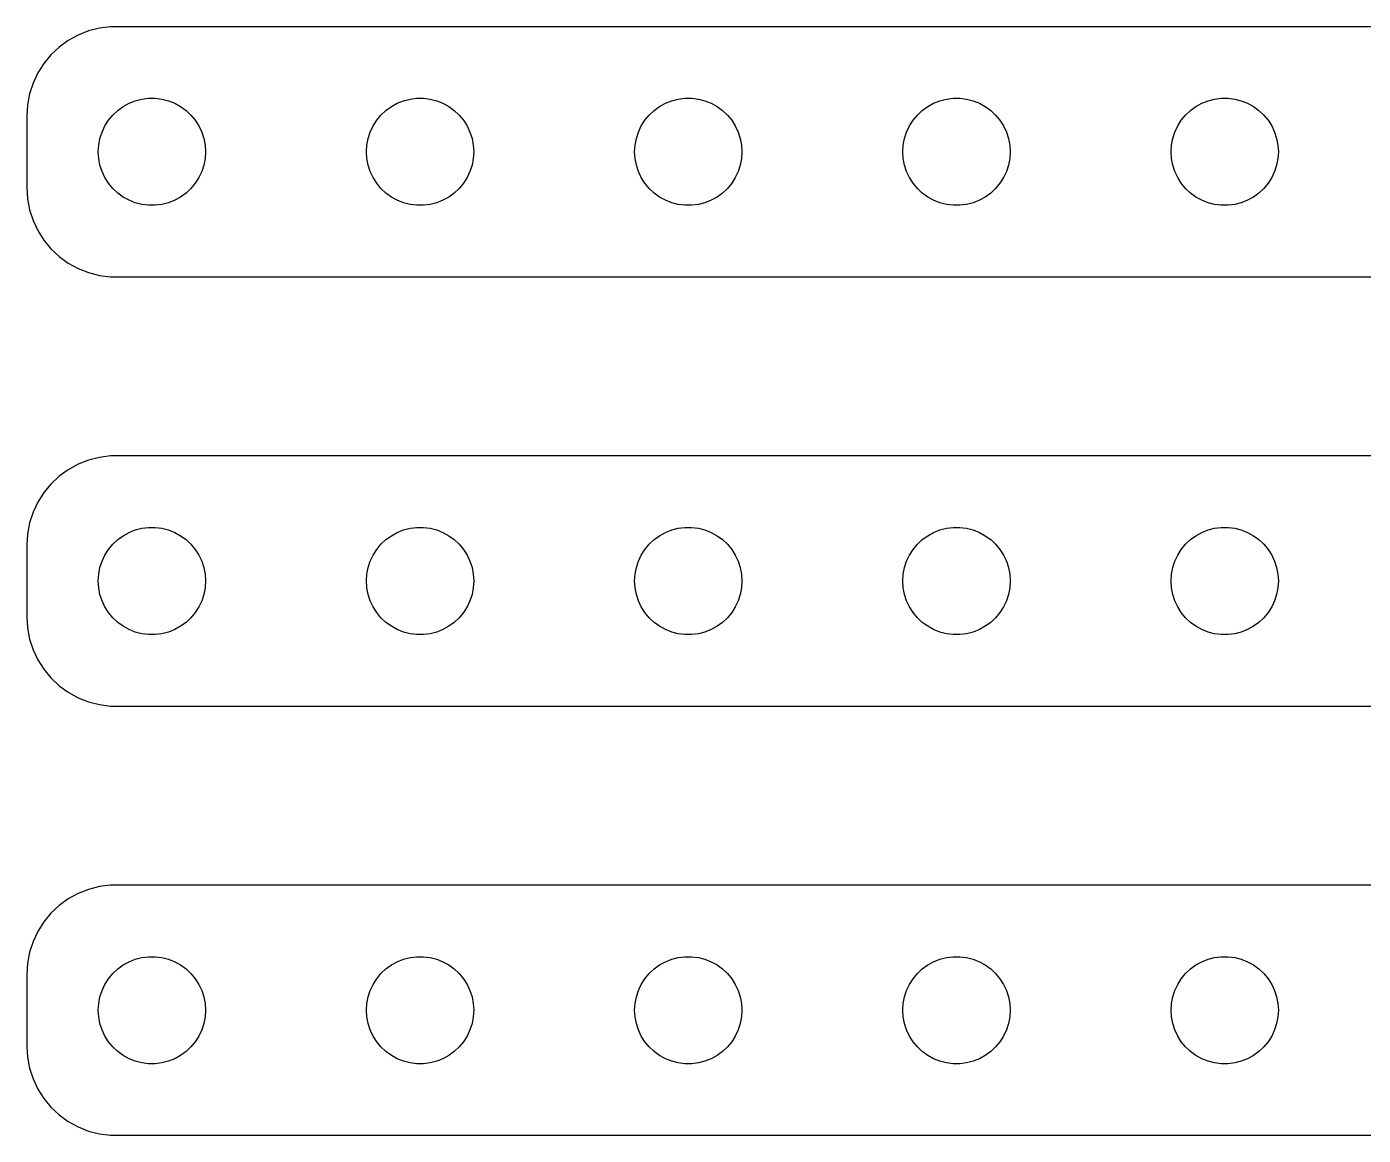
# Model space of a CAD drawing. Header units: metres. Extents: x -150 to 150, y 41 to 103.
# Drawn here: x -149.5 to -74.8, y 41 to 103 of the extents above; entities that cross this region are included whole.
import ezdxf

# ---------------------------------------------------------------- set-up
doc = ezdxf.new("R2010")
doc.units = ezdxf.units.M

msp = doc.modelspace()

# ---------------------------------------------------------------- linework, layer by layer
for p, q in [((-146.629, 102.524), (-147.179, 102.222)), ((-146.045, 102.755), (-146.629, 102.524)), ((-145.437, 102.911), (-146.045, 102.755)), ((-144.814, 102.99), (-145.437, 102.911)), ((144.814, 102.99), (-144.814, 102.99)), ((-147.687, 101.853), (-148.145, 101.423)), ((-147.179, 102.222), (-147.687, 101.853)), ((-148.545, 100.939), (-148.882, 100.409)), ((-148.145, 101.423), (-148.545, 100.939)), ((-148.882, 100.409), (-149.149, 99.8406)), ((-149.149, 99.8406), (-149.343, 99.2434)), ((-149.343, 99.2434), (-149.461, 98.6267)), ((-144.107, 98.533), (-143.777, 98.7145)), ((-143.777, 98.7145), (-143.427, 98.8532)), ((-143.427, 98.8532), (-143.062, 98.9469)), ((-143.062, 98.9469), (-142.688, 98.9941)), ((-142.688, 98.9941), (-142.312, 98.9941)), ((-142.312, 98.9941), (-141.938, 98.9469)), ((-141.938, 98.9469), (-141.573, 98.8532)), ((-141.573, 98.8532), (-141.223, 98.7145)), ((-141.223, 98.7145), (-140.893, 98.533)), ((-129.107, 98.533), (-128.777, 98.7145)), ((-128.777, 98.7145), (-128.427, 98.8532)), ((-128.427, 98.8532), (-128.062, 98.9469)), ((-128.062, 98.9469), (-127.688, 98.9941)), ((-127.688, 98.9941), (-127.312, 98.9941)), ((-127.312, 98.9941), (-126.938, 98.9469)), ((-126.938, 98.9469), (-126.573, 98.8532)), ((-126.573, 98.8532), (-126.223, 98.7145)), ((-126.223, 98.7145), (-125.893, 98.533)), ((-114.107, 98.533), (-113.777, 98.7145)), ((-113.777, 98.7145), (-113.427, 98.8532)), ((-113.427, 98.8532), (-113.062, 98.9469)), ((-113.062, 98.9469), (-112.688, 98.9941)), ((-112.688, 98.9941), (-112.312, 98.9941)), ((-112.312, 98.9941), (-111.938, 98.9469)), ((-111.938, 98.9469), (-111.573, 98.8532)), ((-111.573, 98.8532), (-111.223, 98.7145)), ((-111.223, 98.7145), (-110.893, 98.533)), ((-99.1075, 98.533), (-98.7773, 98.7145)), ((-98.7773, 98.7145), (-98.427, 98.8532)), ((-98.427, 98.8532), (-98.0621, 98.9469)), ((-98.0621, 98.9469), (-97.6884, 98.9941)), ((-97.6884, 98.9941), (-97.3116, 98.9941)), ((-97.3116, 98.9941), (-96.9379, 98.9469)), ((-96.9379, 98.9469), (-96.573, 98.8532)), ((-96.573, 98.8532), (-96.2227, 98.7145)), ((-96.2227, 98.7145), (-95.8925, 98.533)), ((-84.1075, 98.533), (-83.7773, 98.7145)), ((-83.7773, 98.7145), (-83.427, 98.8532)), ((-83.427, 98.8532), (-83.0621, 98.9469)), ((-83.0621, 98.9469), (-82.6884, 98.9941)), ((-82.6884, 98.9941), (-82.3116, 98.9941)), ((-82.3116, 98.9941), (-81.9379, 98.9469)), ((-81.9379, 98.9469), (-81.573, 98.8532)), ((-81.573, 98.8532), (-81.2227, 98.7145)), ((-81.2227, 98.7145), (-80.8925, 98.533)), ((-149.461, 98.6267), (-149.5, 98)), ((-149.5, 98), (-149.5, 94)), ((-144.927, 97.7634), (-144.687, 98.0536)), ((-144.687, 98.0536), (-144.412, 98.3115)), ((-144.412, 98.3115), (-144.107, 98.533)), ((-140.893, 98.533), (-140.588, 98.3115)), ((-140.588, 98.3115), (-140.313, 98.0536)), ((-140.313, 98.0536), (-140.073, 97.7634)), ((-129.927, 97.7634), (-129.687, 98.0536)), ((-129.687, 98.0536), (-129.412, 98.3115)), ((-129.412, 98.3115), (-129.107, 98.533)), ((-125.893, 98.533), (-125.588, 98.3115)), ((-125.588, 98.3115), (-125.313, 98.0536)), ((-125.313, 98.0536), (-125.073, 97.7634)), ((-114.927, 97.7634), (-114.687, 98.0536)), ((-114.687, 98.0536), (-114.412, 98.3115)), ((-114.412, 98.3115), (-114.107, 98.533)), ((-110.893, 98.533), (-110.588, 98.3115)), ((-110.588, 98.3115), (-110.313, 98.0536)), ((-110.313, 98.0536), (-110.073, 97.7634)), ((-99.927, 97.7634), (-99.6869, 98.0536)), ((-99.6869, 98.0536), (-99.4123, 98.3115)), ((-99.4123, 98.3115), (-99.1075, 98.533)), ((-95.8925, 98.533), (-95.5877, 98.3115)), ((-95.5877, 98.3115), (-95.3131, 98.0536)), ((-95.3131, 98.0536), (-95.073, 97.7634)), ((-84.927, 97.7634), (-84.6869, 98.0536)), ((-84.6869, 98.0536), (-84.4123, 98.3115)), ((-84.4123, 98.3115), (-84.1075, 98.533)), ((-80.8925, 98.533), (-80.5877, 98.3115)), ((-80.5877, 98.3115), (-80.3131, 98.0536)), ((-80.3131, 98.0536), (-80.073, 97.7634)), ((-145.289, 97.1044), (-145.129, 97.4453)), ((-145.129, 97.4453), (-144.927, 97.7634)), ((-140.073, 97.7634), (-139.871, 97.4453)), ((-139.871, 97.4453), (-139.711, 97.1044)), ((-130.289, 97.1044), (-130.129, 97.4453)), ((-130.129, 97.4453), (-129.927, 97.7634)), ((-125.073, 97.7634), (-124.871, 97.4453)), ((-124.871, 97.4453), (-124.711, 97.1044)), ((-115.289, 97.1044), (-115.129, 97.4453)), ((-115.129, 97.4453), (-114.927, 97.7634)), ((-110.073, 97.7634), (-109.871, 97.4453)), ((-109.871, 97.4453), (-109.711, 97.1044)), ((-100.289, 97.1044), (-100.129, 97.4453)), ((-100.129, 97.4453), (-99.927, 97.7634)), ((-95.073, 97.7634), (-94.8711, 97.4453)), ((-94.8711, 97.4453), (-94.7107, 97.1044)), ((-85.2893, 97.1044), (-85.1289, 97.4453)), ((-85.1289, 97.4453), (-84.927, 97.7634)), ((-80.073, 97.7634), (-79.8711, 97.4453)), ((-79.8711, 97.4453), (-79.7107, 97.1044)), ((-145.476, 96.376), (-145.406, 96.7461)), ((-145.406, 96.7461), (-145.289, 97.1044)), ((-139.711, 97.1044), (-139.594, 96.7461)), ((-139.594, 96.7461), (-139.524, 96.376)), ((-130.476, 96.376), (-130.406, 96.7461)), ((-130.406, 96.7461), (-130.289, 97.1044)), ((-124.711, 97.1044), (-124.594, 96.7461)), ((-124.594, 96.7461), (-124.524, 96.376)), ((-115.476, 96.376), (-115.406, 96.7461)), ((-115.406, 96.7461), (-115.289, 97.1044)), ((-109.711, 97.1044), (-109.594, 96.7461)), ((-109.594, 96.7461), (-109.524, 96.376)), ((-100.476, 96.376), (-100.406, 96.7461)), ((-100.406, 96.7461), (-100.289, 97.1044)), ((-94.7107, 97.1044), (-94.5943, 96.7461)), ((-94.5943, 96.7461), (-94.5237, 96.376)), ((-85.4763, 96.376), (-85.4057, 96.7461)), ((-85.4057, 96.7461), (-85.2893, 97.1044)), ((-79.7107, 97.1044), (-79.5943, 96.7461)), ((-79.5943, 96.7461), (-79.5237, 96.376)), ((-145.5, 96), (-145.476, 96.376)), ((-145.476, 95.624), (-145.5, 96)), ((-139.524, 96.376), (-139.5, 96)), ((-139.5, 96), (-139.524, 95.624)), ((-130.5, 96), (-130.476, 96.376)), ((-130.476, 95.624), (-130.5, 96)), ((-124.524, 96.376), (-124.5, 96)), ((-124.5, 96), (-124.524, 95.624)), ((-115.5, 96), (-115.476, 96.376)), ((-115.476, 95.624), (-115.5, 96)), ((-109.524, 96.376), (-109.5, 96)), ((-109.5, 96), (-109.524, 95.624)), ((-100.5, 96), (-100.476, 96.376)), ((-100.476, 95.624), (-100.5, 96)), ((-94.5237, 96.376), (-94.5, 96)), ((-94.5, 96), (-94.5237, 95.624)), ((-85.5, 96), (-85.4763, 96.376)), ((-85.4763, 95.624), (-85.5, 96)), ((-79.5237, 96.376), (-79.5, 96)), ((-79.5, 96), (-79.5237, 95.624)), ((-145.406, 95.2539), (-145.476, 95.624)), ((-145.289, 94.8956), (-145.406, 95.2539)), ((-139.594, 95.2539), (-139.711, 94.8956)), ((-139.524, 95.624), (-139.594, 95.2539)), ((-130.406, 95.2539), (-130.476, 95.624)), ((-130.289, 94.8956), (-130.406, 95.2539)), ((-124.594, 95.2539), (-124.711, 94.8956)), ((-124.524, 95.624), (-124.594, 95.2539)), ((-115.406, 95.2539), (-115.476, 95.624)), ((-115.289, 94.8956), (-115.406, 95.2539)), ((-109.594, 95.2539), (-109.711, 94.8956)), ((-109.524, 95.624), (-109.594, 95.2539)), ((-100.406, 95.2539), (-100.476, 95.624)), ((-100.289, 94.8956), (-100.406, 95.2539)), ((-94.5943, 95.2539), (-94.7107, 94.8956)), ((-94.5237, 95.624), (-94.5943, 95.2539)), ((-85.4057, 95.2539), (-85.4763, 95.624)), ((-85.2893, 94.8956), (-85.4057, 95.2539)), ((-79.5943, 95.2539), (-79.7107, 94.8956)), ((-79.5237, 95.624), (-79.5943, 95.2539)), ((-145.129, 94.5547), (-145.289, 94.8956)), ((-144.927, 94.2366), (-145.129, 94.5547)), ((-144.687, 93.9464), (-144.927, 94.2366)), ((-140.073, 94.2366), (-140.313, 93.9464)), ((-139.871, 94.5547), (-140.073, 94.2366)), ((-139.711, 94.8956), (-139.871, 94.5547)), ((-130.129, 94.5547), (-130.289, 94.8956)), ((-129.927, 94.2366), (-130.129, 94.5547)), ((-129.687, 93.9464), (-129.927, 94.2366)), ((-125.073, 94.2366), (-125.313, 93.9464)), ((-124.871, 94.5547), (-125.073, 94.2366)), ((-124.711, 94.8956), (-124.871, 94.5547)), ((-115.129, 94.5547), (-115.289, 94.8956)), ((-114.927, 94.2366), (-115.129, 94.5547)), ((-114.687, 93.9464), (-114.927, 94.2366)), ((-110.073, 94.2366), (-110.313, 93.9464)), ((-109.871, 94.5547), (-110.073, 94.2366)), ((-109.711, 94.8956), (-109.871, 94.5547)), ((-100.129, 94.5547), (-100.289, 94.8956)), ((-99.927, 94.2366), (-100.129, 94.5547)), ((-99.6869, 93.9464), (-99.927, 94.2366)), ((-95.073, 94.2366), (-95.3131, 93.9464)), ((-94.8711, 94.5547), (-95.073, 94.2366)), ((-94.7107, 94.8956), (-94.8711, 94.5547)), ((-85.1289, 94.5547), (-85.2893, 94.8956)), ((-84.927, 94.2366), (-85.1289, 94.5547)), ((-84.6869, 93.9464), (-84.927, 94.2366)), ((-80.073, 94.2366), (-80.3131, 93.9464)), ((-79.8711, 94.5547), (-80.073, 94.2366)), ((-79.7107, 94.8956), (-79.8711, 94.5547)), ((-149.5, 94), (-149.461, 93.3733)), ((-144.412, 93.6885), (-144.687, 93.9464)), ((-144.107, 93.467), (-144.412, 93.6885)), ((-143.777, 93.2855), (-144.107, 93.467)), ((-140.893, 93.467), (-141.223, 93.2855)), ((-140.588, 93.6885), (-140.893, 93.467)), ((-140.313, 93.9464), (-140.588, 93.6885)), ((-129.412, 93.6885), (-129.687, 93.9464)), ((-129.107, 93.467), (-129.412, 93.6885)), ((-128.777, 93.2855), (-129.107, 93.467)), ((-125.893, 93.467), (-126.223, 93.2855)), ((-125.588, 93.6885), (-125.893, 93.467)), ((-125.313, 93.9464), (-125.588, 93.6885)), ((-114.412, 93.6885), (-114.687, 93.9464)), ((-114.107, 93.467), (-114.412, 93.6885)), ((-113.777, 93.2855), (-114.107, 93.467)), ((-110.893, 93.467), (-111.223, 93.2855)), ((-110.588, 93.6885), (-110.893, 93.467)), ((-110.313, 93.9464), (-110.588, 93.6885)), ((-99.4123, 93.6885), (-99.6869, 93.9464)), ((-99.1075, 93.467), (-99.4123, 93.6885)), ((-98.7773, 93.2855), (-99.1075, 93.467)), ((-95.8925, 93.467), (-96.2227, 93.2855)), ((-95.5877, 93.6885), (-95.8925, 93.467)), ((-95.3131, 93.9464), (-95.5877, 93.6885)), ((-84.4123, 93.6885), (-84.6869, 93.9464)), ((-84.1075, 93.467), (-84.4123, 93.6885)), ((-83.7773, 93.2855), (-84.1075, 93.467)), ((-80.8925, 93.467), (-81.2227, 93.2855)), ((-80.5877, 93.6885), (-80.8925, 93.467)), ((-80.3131, 93.9464), (-80.5877, 93.6885)), ((-149.461, 93.3733), (-149.343, 92.7566)), ((-149.343, 92.7566), (-149.149, 92.1594)), ((-143.427, 93.1468), (-143.777, 93.2855)), ((-143.062, 93.0531), (-143.427, 93.1468)), ((-142.688, 93.0059), (-143.062, 93.0531)), ((-142.312, 93.0059), (-142.688, 93.0059)), ((-141.938, 93.0531), (-142.312, 93.0059)), ((-141.573, 93.1468), (-141.938, 93.0531)), ((-141.223, 93.2855), (-141.573, 93.1468)), ((-128.427, 93.1468), (-128.777, 93.2855)), ((-128.062, 93.0531), (-128.427, 93.1468)), ((-127.688, 93.0059), (-128.062, 93.0531)), ((-127.312, 93.0059), (-127.688, 93.0059)), ((-126.938, 93.0531), (-127.312, 93.0059)), ((-126.573, 93.1468), (-126.938, 93.0531)), ((-126.223, 93.2855), (-126.573, 93.1468)), ((-113.427, 93.1468), (-113.777, 93.2855)), ((-113.062, 93.0531), (-113.427, 93.1468)), ((-112.688, 93.0059), (-113.062, 93.0531)), ((-112.312, 93.0059), (-112.688, 93.0059)), ((-111.938, 93.0531), (-112.312, 93.0059)), ((-111.573, 93.1468), (-111.938, 93.0531)), ((-111.223, 93.2855), (-111.573, 93.1468)), ((-98.427, 93.1468), (-98.7773, 93.2855)), ((-98.0621, 93.0531), (-98.427, 93.1468)), ((-97.6884, 93.0059), (-98.0621, 93.0531)), ((-97.3116, 93.0059), (-97.6884, 93.0059)), ((-96.9379, 93.0531), (-97.3116, 93.0059)), ((-96.573, 93.1468), (-96.9379, 93.0531)), ((-96.2227, 93.2855), (-96.573, 93.1468)), ((-83.427, 93.1468), (-83.7773, 93.2855)), ((-83.0621, 93.0531), (-83.427, 93.1468)), ((-82.6884, 93.0059), (-83.0621, 93.0531)), ((-82.3116, 93.0059), (-82.6884, 93.0059)), ((-81.9379, 93.0531), (-82.3116, 93.0059)), ((-81.573, 93.1468), (-81.9379, 93.0531)), ((-81.2227, 93.2855), (-81.573, 93.1468)), ((-149.149, 92.1594), (-148.882, 91.5912)), ((-148.882, 91.5912), (-148.545, 91.0611)), ((-148.545, 91.0611), (-148.145, 90.5773)), ((-148.145, 90.5773), (-147.687, 90.1474)), ((-147.687, 90.1474), (-147.179, 89.7784)), ((-147.179, 89.7784), (-146.629, 89.4759)), ((-146.629, 89.4759), (-146.045, 89.2447)), ((-146.045, 89.2447), (-145.437, 89.0886)), ((-145.437, 89.0886), (-144.814, 89.0099)), ((-144.814, 89.0099), (144.814, 89.0099)), ((-146.629, 78.5241), (-147.179, 78.2216)), ((-146.045, 78.7553), (-146.629, 78.5241)), ((-145.437, 78.9114), (-146.045, 78.7553)), ((-144.814, 78.9901), (-145.437, 78.9114)), ((144.814, 78.9901), (-144.814, 78.9901)), ((-147.687, 77.8526), (-148.145, 77.4227)), ((-147.179, 78.2216), (-147.687, 77.8526)), ((-148.145, 77.4227), (-148.545, 76.9389)), ((-148.882, 76.4088), (-149.149, 75.8406)), ((-148.545, 76.9389), (-148.882, 76.4088)), ((-149.149, 75.8406), (-149.343, 75.2434)), ((-149.343, 75.2434), (-149.461, 74.6267)), ((-143.777, 74.7145), (-143.427, 74.8532)), ((-143.427, 74.8532), (-143.062, 74.9469)), ((-143.062, 74.9469), (-142.688, 74.9941)), ((-142.688, 74.9941), (-142.312, 74.9941)), ((-142.312, 74.9941), (-141.938, 74.9469)), ((-141.938, 74.9469), (-141.573, 74.8532)), ((-141.573, 74.8532), (-141.223, 74.7145)), ((-128.777, 74.7145), (-128.427, 74.8532)), ((-128.427, 74.8532), (-128.062, 74.9469)), ((-128.062, 74.9469), (-127.688, 74.9941)), ((-127.688, 74.9941), (-127.312, 74.9941)), ((-127.312, 74.9941), (-126.938, 74.9469)), ((-126.938, 74.9469), (-126.573, 74.8532)), ((-126.573, 74.8532), (-126.223, 74.7145)), ((-113.777, 74.7145), (-113.427, 74.8532)), ((-113.427, 74.8532), (-113.062, 74.9469)), ((-113.062, 74.9469), (-112.688, 74.9941)), ((-112.688, 74.9941), (-112.312, 74.9941)), ((-112.312, 74.9941), (-111.938, 74.9469)), ((-111.938, 74.9469), (-111.573, 74.8532)), ((-111.573, 74.8532), (-111.223, 74.7145)), ((-98.7773, 74.7145), (-98.427, 74.8532)), ((-98.427, 74.8532), (-98.0621, 74.9469)), ((-98.0621, 74.9469), (-97.6884, 74.9941)), ((-97.6884, 74.9941), (-97.3116, 74.9941)), ((-97.3116, 74.9941), (-96.9379, 74.9469)), ((-96.9379, 74.9469), (-96.573, 74.8532)), ((-96.573, 74.8532), (-96.2227, 74.7145)), ((-83.7773, 74.7145), (-83.427, 74.8532)), ((-83.427, 74.8532), (-83.0621, 74.9469)), ((-83.0621, 74.9469), (-82.6884, 74.9941)), ((-82.6884, 74.9941), (-82.3116, 74.9941)), ((-82.3116, 74.9941), (-81.9379, 74.9469)), ((-81.9379, 74.9469), (-81.573, 74.8532)), ((-81.573, 74.8532), (-81.2227, 74.7145)), ((-149.461, 74.6267), (-149.5, 74)), ((-144.927, 73.7634), (-144.687, 74.0536)), ((-144.687, 74.0536), (-144.412, 74.3115)), ((-144.412, 74.3115), (-144.107, 74.533)), ((-144.107, 74.533), (-143.777, 74.7145)), ((-141.223, 74.7145), (-140.893, 74.533)), ((-140.893, 74.533), (-140.588, 74.3115)), ((-140.588, 74.3115), (-140.313, 74.0536)), ((-140.313, 74.0536), (-140.073, 73.7634)), ((-129.927, 73.7634), (-129.687, 74.0536)), ((-129.687, 74.0536), (-129.412, 74.3115)), ((-129.412, 74.3115), (-129.107, 74.533)), ((-129.107, 74.533), (-128.777, 74.7145)), ((-126.223, 74.7145), (-125.893, 74.533)), ((-125.893, 74.533), (-125.588, 74.3115)), ((-125.588, 74.3115), (-125.313, 74.0536)), ((-125.313, 74.0536), (-125.073, 73.7634)), ((-114.927, 73.7634), (-114.687, 74.0536)), ((-114.687, 74.0536), (-114.412, 74.3115)), ((-114.412, 74.3115), (-114.107, 74.533)), ((-114.107, 74.533), (-113.777, 74.7145)), ((-111.223, 74.7145), (-110.893, 74.533)), ((-110.893, 74.533), (-110.588, 74.3115)), ((-110.588, 74.3115), (-110.313, 74.0536)), ((-110.313, 74.0536), (-110.073, 73.7634)), ((-99.927, 73.7634), (-99.6869, 74.0536)), ((-99.6869, 74.0536), (-99.4123, 74.3115)), ((-99.4123, 74.3115), (-99.1075, 74.533)), ((-99.1075, 74.533), (-98.7773, 74.7145)), ((-96.2227, 74.7145), (-95.8925, 74.533)), ((-95.8925, 74.533), (-95.5877, 74.3115)), ((-95.5877, 74.3115), (-95.3131, 74.0536)), ((-95.3131, 74.0536), (-95.073, 73.7634)), ((-84.927, 73.7634), (-84.6869, 74.0536)), ((-84.6869, 74.0536), (-84.4123, 74.3115)), ((-84.4123, 74.3115), (-84.1075, 74.533)), ((-84.1075, 74.533), (-83.7773, 74.7145)), ((-81.2227, 74.7145), (-80.8925, 74.533)), ((-80.8925, 74.533), (-80.5877, 74.3115)), ((-80.5877, 74.3115), (-80.3131, 74.0536)), ((-80.3131, 74.0536), (-80.073, 73.7634)), ((-149.5, 74), (-149.5, 70)), ((-145.289, 73.1044), (-145.129, 73.4453)), ((-145.129, 73.4453), (-144.927, 73.7634)), ((-140.073, 73.7634), (-139.871, 73.4453)), ((-139.871, 73.4453), (-139.711, 73.1044)), ((-130.289, 73.1044), (-130.129, 73.4453)), ((-130.129, 73.4453), (-129.927, 73.7634)), ((-125.073, 73.7634), (-124.871, 73.4453)), ((-124.871, 73.4453), (-124.711, 73.1044)), ((-115.289, 73.1044), (-115.129, 73.4453)), ((-115.129, 73.4453), (-114.927, 73.7634)), ((-110.073, 73.7634), (-109.871, 73.4453)), ((-109.871, 73.4453), (-109.711, 73.1044)), ((-100.289, 73.1044), (-100.129, 73.4453)), ((-100.129, 73.4453), (-99.927, 73.7634)), ((-95.073, 73.7634), (-94.8711, 73.4453)), ((-94.8711, 73.4453), (-94.7107, 73.1044)), ((-85.2893, 73.1044), (-85.1289, 73.4453)), ((-85.1289, 73.4453), (-84.927, 73.7634)), ((-80.073, 73.7634), (-79.8711, 73.4453)), ((-79.8711, 73.4453), (-79.7107, 73.1044)), ((-145.476, 72.376), (-145.406, 72.7461)), ((-145.406, 72.7461), (-145.289, 73.1044)), ((-139.711, 73.1044), (-139.594, 72.7461)), ((-139.594, 72.7461), (-139.524, 72.376)), ((-130.476, 72.376), (-130.406, 72.7461)), ((-130.406, 72.7461), (-130.289, 73.1044)), ((-124.711, 73.1044), (-124.594, 72.7461)), ((-124.594, 72.7461), (-124.524, 72.376)), ((-115.476, 72.376), (-115.406, 72.7461)), ((-115.406, 72.7461), (-115.289, 73.1044)), ((-109.711, 73.1044), (-109.594, 72.7461)), ((-109.594, 72.7461), (-109.524, 72.376)), ((-100.476, 72.376), (-100.406, 72.7461)), ((-100.406, 72.7461), (-100.289, 73.1044)), ((-94.7107, 73.1044), (-94.5943, 72.7461)), ((-94.5943, 72.7461), (-94.5237, 72.376)), ((-85.4763, 72.376), (-85.4057, 72.7461)), ((-85.4057, 72.7461), (-85.2893, 73.1044)), ((-79.7107, 73.1044), (-79.5943, 72.7461)), ((-79.5943, 72.7461), (-79.5237, 72.376)), ((-145.5, 72), (-145.476, 72.376)), ((-145.476, 71.624), (-145.5, 72)), ((-139.524, 72.376), (-139.5, 72)), ((-139.5, 72), (-139.524, 71.624)), ((-130.5, 72), (-130.476, 72.376)), ((-130.476, 71.624), (-130.5, 72)), ((-124.524, 72.376), (-124.5, 72)), ((-124.5, 72), (-124.524, 71.624)), ((-115.5, 72), (-115.476, 72.376)), ((-115.476, 71.624), (-115.5, 72)), ((-109.524, 72.376), (-109.5, 72)), ((-109.5, 72), (-109.524, 71.624)), ((-100.5, 72), (-100.476, 72.376)), ((-100.476, 71.624), (-100.5, 72)), ((-94.5237, 72.376), (-94.5, 72)), ((-94.5, 72), (-94.5237, 71.624)), ((-85.5, 72), (-85.4763, 72.376)), ((-85.4763, 71.624), (-85.5, 72)), ((-79.5237, 72.376), (-79.5, 72)), ((-79.5, 72), (-79.5237, 71.624)), ((-145.406, 71.2539), (-145.476, 71.624)), ((-145.289, 70.8956), (-145.406, 71.2539)), ((-139.594, 71.2539), (-139.711, 70.8956)), ((-139.524, 71.624), (-139.594, 71.2539)), ((-130.406, 71.2539), (-130.476, 71.624)), ((-130.289, 70.8956), (-130.406, 71.2539)), ((-124.594, 71.2539), (-124.711, 70.8956)), ((-124.524, 71.624), (-124.594, 71.2539)), ((-115.406, 71.2539), (-115.476, 71.624)), ((-115.289, 70.8956), (-115.406, 71.2539)), ((-109.594, 71.2539), (-109.711, 70.8956)), ((-109.524, 71.624), (-109.594, 71.2539)), ((-100.406, 71.2539), (-100.476, 71.624)), ((-100.289, 70.8956), (-100.406, 71.2539)), ((-94.5943, 71.2539), (-94.7107, 70.8956)), ((-94.5237, 71.624), (-94.5943, 71.2539)), ((-85.4057, 71.2539), (-85.4763, 71.624)), ((-85.2893, 70.8956), (-85.4057, 71.2539)), ((-79.5943, 71.2539), (-79.7107, 70.8956)), ((-79.5237, 71.624), (-79.5943, 71.2539)), ((-145.129, 70.5547), (-145.289, 70.8956)), ((-144.927, 70.2366), (-145.129, 70.5547)), ((-139.871, 70.5547), (-140.073, 70.2366)), ((-139.711, 70.8956), (-139.871, 70.5547)), ((-130.129, 70.5547), (-130.289, 70.8956)), ((-129.927, 70.2366), (-130.129, 70.5547)), ((-124.871, 70.5547), (-125.073, 70.2366)), ((-124.711, 70.8956), (-124.871, 70.5547)), ((-115.129, 70.5547), (-115.289, 70.8956)), ((-114.927, 70.2366), (-115.129, 70.5547)), ((-109.871, 70.5547), (-110.073, 70.2366)), ((-109.711, 70.8956), (-109.871, 70.5547)), ((-100.129, 70.5547), (-100.289, 70.8956)), ((-99.927, 70.2366), (-100.129, 70.5547)), ((-94.8711, 70.5547), (-95.073, 70.2366)), ((-94.7107, 70.8956), (-94.8711, 70.5547)), ((-85.1289, 70.5547), (-85.2893, 70.8956)), ((-84.927, 70.2366), (-85.1289, 70.5547)), ((-79.8711, 70.5547), (-80.073, 70.2366)), ((-79.7107, 70.8956), (-79.8711, 70.5547)), ((-149.5, 70), (-149.461, 69.3733)), ((-144.687, 69.9464), (-144.927, 70.2366)), ((-144.412, 69.6885), (-144.687, 69.9464)), ((-144.107, 69.467), (-144.412, 69.6885)), ((-140.588, 69.6885), (-140.893, 69.467)), ((-140.313, 69.9464), (-140.588, 69.6885)), ((-140.073, 70.2366), (-140.313, 69.9464)), ((-129.687, 69.9464), (-129.927, 70.2366)), ((-129.412, 69.6885), (-129.687, 69.9464)), ((-129.107, 69.467), (-129.412, 69.6885)), ((-125.588, 69.6885), (-125.893, 69.467)), ((-125.313, 69.9464), (-125.588, 69.6885)), ((-125.073, 70.2366), (-125.313, 69.9464)), ((-114.687, 69.9464), (-114.927, 70.2366)), ((-114.412, 69.6885), (-114.687, 69.9464)), ((-114.107, 69.467), (-114.412, 69.6885)), ((-110.588, 69.6885), (-110.893, 69.467)), ((-110.313, 69.9464), (-110.588, 69.6885)), ((-110.073, 70.2366), (-110.313, 69.9464)), ((-99.6869, 69.9464), (-99.927, 70.2366)), ((-99.4123, 69.6885), (-99.6869, 69.9464)), ((-99.1075, 69.467), (-99.4123, 69.6885)), ((-95.5877, 69.6885), (-95.8925, 69.467)), ((-95.3131, 69.9464), (-95.5877, 69.6885)), ((-95.073, 70.2366), (-95.3131, 69.9464)), ((-84.6869, 69.9464), (-84.927, 70.2366)), ((-84.4123, 69.6885), (-84.6869, 69.9464)), ((-84.1075, 69.467), (-84.4123, 69.6885)), ((-80.5877, 69.6885), (-80.8925, 69.467)), ((-80.3131, 69.9464), (-80.5877, 69.6885)), ((-80.073, 70.2366), (-80.3131, 69.9464)), ((-149.461, 69.3733), (-149.343, 68.7566)), ((-143.777, 69.2855), (-144.107, 69.467)), ((-143.427, 69.1468), (-143.777, 69.2855)), ((-143.062, 69.0531), (-143.427, 69.1468)), ((-142.688, 69.0059), (-143.062, 69.0531)), ((-142.312, 69.0059), (-142.688, 69.0059)), ((-141.938, 69.0531), (-142.312, 69.0059)), ((-141.573, 69.1468), (-141.938, 69.0531)), ((-141.223, 69.2855), (-141.573, 69.1468)), ((-140.893, 69.467), (-141.223, 69.2855)), ((-128.777, 69.2855), (-129.107, 69.467)), ((-128.427, 69.1468), (-128.777, 69.2855)), ((-128.062, 69.0531), (-128.427, 69.1468)), ((-127.688, 69.0059), (-128.062, 69.0531)), ((-127.312, 69.0059), (-127.688, 69.0059)), ((-126.938, 69.0531), (-127.312, 69.0059)), ((-126.573, 69.1468), (-126.938, 69.0531)), ((-126.223, 69.2855), (-126.573, 69.1468)), ((-125.893, 69.467), (-126.223, 69.2855)), ((-113.777, 69.2855), (-114.107, 69.467)), ((-113.427, 69.1468), (-113.777, 69.2855)), ((-113.062, 69.0531), (-113.427, 69.1468)), ((-112.688, 69.0059), (-113.062, 69.0531)), ((-112.312, 69.0059), (-112.688, 69.0059)), ((-111.938, 69.0531), (-112.312, 69.0059)), ((-111.573, 69.1468), (-111.938, 69.0531)), ((-111.223, 69.2855), (-111.573, 69.1468)), ((-110.893, 69.467), (-111.223, 69.2855)), ((-98.7773, 69.2855), (-99.1075, 69.467)), ((-98.427, 69.1468), (-98.7773, 69.2855)), ((-98.0621, 69.0531), (-98.427, 69.1468)), ((-97.6884, 69.0059), (-98.0621, 69.0531)), ((-97.3116, 69.0059), (-97.6884, 69.0059)), ((-96.9379, 69.0531), (-97.3116, 69.0059)), ((-96.573, 69.1468), (-96.9379, 69.0531)), ((-96.2227, 69.2855), (-96.573, 69.1468)), ((-95.8925, 69.467), (-96.2227, 69.2855)), ((-83.7773, 69.2855), (-84.1075, 69.467)), ((-83.427, 69.1468), (-83.7773, 69.2855)), ((-83.0621, 69.0531), (-83.427, 69.1468)), ((-82.6884, 69.0059), (-83.0621, 69.0531)), ((-82.3116, 69.0059), (-82.6884, 69.0059)), ((-81.9379, 69.0531), (-82.3116, 69.0059)), ((-81.573, 69.1468), (-81.9379, 69.0531)), ((-81.2227, 69.2855), (-81.573, 69.1468)), ((-80.8925, 69.467), (-81.2227, 69.2855)), ((-149.343, 68.7566), (-149.149, 68.1594)), ((-149.149, 68.1594), (-148.882, 67.5912)), ((-148.882, 67.5912), (-148.545, 67.0611)), ((-148.545, 67.0611), (-148.145, 66.5773)), ((-148.145, 66.5773), (-147.687, 66.1474)), ((-147.687, 66.1474), (-147.179, 65.7784)), ((-147.179, 65.7784), (-146.629, 65.4759)), ((-146.629, 65.4759), (-146.045, 65.2447)), ((-146.045, 65.2447), (-145.437, 65.0886)), ((-145.437, 65.0886), (-144.814, 65.0099)), ((-144.814, 65.0099), (144.814, 65.0099)), ((-146.045, 54.7553), (-146.629, 54.5241)), ((-145.437, 54.9114), (-146.045, 54.7553)), ((-144.814, 54.9901), (-145.437, 54.9114)), ((144.814, 54.9901), (-144.814, 54.9901)), ((-147.687, 53.8526), (-148.145, 53.4227)), ((-147.179, 54.2216), (-147.687, 53.8526)), ((-146.629, 54.5241), (-147.179, 54.2216)), ((-148.145, 53.4227), (-148.545, 52.9389)), ((-148.882, 52.4088), (-149.149, 51.8406)), ((-148.545, 52.9389), (-148.882, 52.4088)), ((-149.149, 51.8406), (-149.343, 51.2434)), ((-149.343, 51.2434), (-149.461, 50.6267)), ((-143.777, 50.7145), (-143.427, 50.8532)), ((-143.427, 50.8532), (-143.062, 50.9469)), ((-143.062, 50.9469), (-142.688, 50.9941)), ((-142.688, 50.9941), (-142.312, 50.9941)), ((-142.312, 50.9941), (-141.938, 50.9469)), ((-141.938, 50.9469), (-141.573, 50.8532)), ((-141.573, 50.8532), (-141.223, 50.7145)), ((-128.777, 50.7145), (-128.427, 50.8532)), ((-128.427, 50.8532), (-128.062, 50.9469)), ((-128.062, 50.9469), (-127.688, 50.9941)), ((-127.688, 50.9941), (-127.312, 50.9941)), ((-127.312, 50.9941), (-126.938, 50.9469)), ((-126.938, 50.9469), (-126.573, 50.8532)), ((-126.573, 50.8532), (-126.223, 50.7145)), ((-113.777, 50.7145), (-113.427, 50.8532)), ((-113.427, 50.8532), (-113.062, 50.9469)), ((-113.062, 50.9469), (-112.688, 50.9941)), ((-112.688, 50.9941), (-112.312, 50.9941)), ((-112.312, 50.9941), (-111.938, 50.9469)), ((-111.938, 50.9469), (-111.573, 50.8532)), ((-111.573, 50.8532), (-111.223, 50.7145)), ((-98.7773, 50.7145), (-98.427, 50.8532)), ((-98.427, 50.8532), (-98.0621, 50.9469)), ((-98.0621, 50.9469), (-97.6884, 50.9941)), ((-97.6884, 50.9941), (-97.3116, 50.9941)), ((-97.3116, 50.9941), (-96.9379, 50.9469)), ((-96.9379, 50.9469), (-96.573, 50.8532)), ((-96.573, 50.8532), (-96.2227, 50.7145)), ((-83.7773, 50.7145), (-83.427, 50.8532)), ((-83.427, 50.8532), (-83.0621, 50.9469)), ((-83.0621, 50.9469), (-82.6884, 50.9941)), ((-82.6884, 50.9941), (-82.3116, 50.9941)), ((-82.3116, 50.9941), (-81.9379, 50.9469)), ((-81.9379, 50.9469), (-81.573, 50.8532)), ((-81.573, 50.8532), (-81.2227, 50.7145)), ((-149.461, 50.6267), (-149.5, 50)), ((-144.687, 50.0536), (-144.412, 50.3115)), ((-144.412, 50.3115), (-144.107, 50.533)), ((-144.107, 50.533), (-143.777, 50.7145)), ((-141.223, 50.7145), (-140.893, 50.533)), ((-140.893, 50.533), (-140.588, 50.3115)), ((-140.588, 50.3115), (-140.313, 50.0536)), ((-129.687, 50.0536), (-129.412, 50.3115)), ((-129.412, 50.3115), (-129.107, 50.533)), ((-129.107, 50.533), (-128.777, 50.7145)), ((-126.223, 50.7145), (-125.893, 50.533)), ((-125.893, 50.533), (-125.588, 50.3115)), ((-125.588, 50.3115), (-125.313, 50.0536)), ((-114.687, 50.0536), (-114.412, 50.3115)), ((-114.412, 50.3115), (-114.107, 50.533)), ((-114.107, 50.533), (-113.777, 50.7145)), ((-111.223, 50.7145), (-110.893, 50.533)), ((-110.893, 50.533), (-110.588, 50.3115)), ((-110.588, 50.3115), (-110.313, 50.0536)), ((-99.6869, 50.0536), (-99.4123, 50.3115)), ((-99.4123, 50.3115), (-99.1075, 50.533)), ((-99.1075, 50.533), (-98.7773, 50.7145)), ((-96.2227, 50.7145), (-95.8925, 50.533)), ((-95.8925, 50.533), (-95.5877, 50.3115)), ((-95.5877, 50.3115), (-95.3131, 50.0536)), ((-84.6869, 50.0536), (-84.4123, 50.3115)), ((-84.4123, 50.3115), (-84.1075, 50.533)), ((-84.1075, 50.533), (-83.7773, 50.7145)), ((-81.2227, 50.7145), (-80.8925, 50.533)), ((-80.8925, 50.533), (-80.5877, 50.3115)), ((-80.5877, 50.3115), (-80.3131, 50.0536)), ((-149.5, 50), (-149.5, 46)), ((-145.289, 49.1044), (-145.129, 49.4453)), ((-145.129, 49.4453), (-144.927, 49.7634)), ((-144.927, 49.7634), (-144.687, 50.0536)), ((-140.313, 50.0536), (-140.073, 49.7634)), ((-140.073, 49.7634), (-139.871, 49.4453)), ((-139.871, 49.4453), (-139.711, 49.1044)), ((-130.289, 49.1044), (-130.129, 49.4453)), ((-130.129, 49.4453), (-129.927, 49.7634)), ((-129.927, 49.7634), (-129.687, 50.0536)), ((-125.313, 50.0536), (-125.073, 49.7634)), ((-125.073, 49.7634), (-124.871, 49.4453)), ((-124.871, 49.4453), (-124.711, 49.1044)), ((-115.289, 49.1044), (-115.129, 49.4453)), ((-115.129, 49.4453), (-114.927, 49.7634)), ((-114.927, 49.7634), (-114.687, 50.0536)), ((-110.313, 50.0536), (-110.073, 49.7634)), ((-110.073, 49.7634), (-109.871, 49.4453)), ((-109.871, 49.4453), (-109.711, 49.1044)), ((-100.289, 49.1044), (-100.129, 49.4453)), ((-100.129, 49.4453), (-99.927, 49.7634)), ((-99.927, 49.7634), (-99.6869, 50.0536)), ((-95.3131, 50.0536), (-95.073, 49.7634)), ((-95.073, 49.7634), (-94.8711, 49.4453)), ((-94.8711, 49.4453), (-94.7107, 49.1044)), ((-85.2893, 49.1044), (-85.1289, 49.4453)), ((-85.1289, 49.4453), (-84.927, 49.7634)), ((-84.927, 49.7634), (-84.6869, 50.0536)), ((-80.3131, 50.0536), (-80.073, 49.7634)), ((-80.073, 49.7634), (-79.8711, 49.4453)), ((-79.8711, 49.4453), (-79.7107, 49.1044)), ((-145.476, 48.376), (-145.406, 48.7461)), ((-145.406, 48.7461), (-145.289, 49.1044)), ((-139.711, 49.1044), (-139.594, 48.7461)), ((-139.594, 48.7461), (-139.524, 48.376)), ((-130.476, 48.376), (-130.406, 48.7461)), ((-130.406, 48.7461), (-130.289, 49.1044)), ((-124.711, 49.1044), (-124.594, 48.7461)), ((-124.594, 48.7461), (-124.524, 48.376)), ((-115.476, 48.376), (-115.406, 48.7461)), ((-115.406, 48.7461), (-115.289, 49.1044)), ((-109.711, 49.1044), (-109.594, 48.7461)), ((-109.594, 48.7461), (-109.524, 48.376)), ((-100.476, 48.376), (-100.406, 48.7461)), ((-100.406, 48.7461), (-100.289, 49.1044)), ((-94.7107, 49.1044), (-94.5943, 48.7461)), ((-94.5943, 48.7461), (-94.5237, 48.376)), ((-85.4763, 48.376), (-85.4057, 48.7461)), ((-85.4057, 48.7461), (-85.2893, 49.1044)), ((-79.7107, 49.1044), (-79.5943, 48.7461)), ((-79.5943, 48.7461), (-79.5237, 48.376)), ((-145.5, 48), (-145.476, 48.376)), ((-145.476, 47.624), (-145.5, 48)), ((-139.524, 48.376), (-139.5, 48)), ((-139.5, 48), (-139.524, 47.624)), ((-130.5, 48), (-130.476, 48.376)), ((-130.476, 47.624), (-130.5, 48)), ((-124.524, 48.376), (-124.5, 48)), ((-124.5, 48), (-124.524, 47.624)), ((-115.5, 48), (-115.476, 48.376)), ((-115.476, 47.624), (-115.5, 48)), ((-109.524, 48.376), (-109.5, 48)), ((-109.5, 48), (-109.524, 47.624)), ((-100.5, 48), (-100.476, 48.376)), ((-100.476, 47.624), (-100.5, 48)), ((-94.5237, 48.376), (-94.5, 48)), ((-94.5, 48), (-94.5237, 47.624)), ((-85.5, 48), (-85.4763, 48.376)), ((-85.4763, 47.624), (-85.5, 48)), ((-79.5237, 48.376), (-79.5, 48)), ((-79.5, 48), (-79.5237, 47.624)), ((-145.406, 47.2539), (-145.476, 47.624)), ((-145.289, 46.8956), (-145.406, 47.2539)), ((-139.594, 47.2539), (-139.711, 46.8956)), ((-139.524, 47.624), (-139.594, 47.2539)), ((-130.406, 47.2539), (-130.476, 47.624)), ((-130.289, 46.8956), (-130.406, 47.2539)), ((-124.594, 47.2539), (-124.711, 46.8956)), ((-124.524, 47.624), (-124.594, 47.2539)), ((-115.406, 47.2539), (-115.476, 47.624)), ((-115.289, 46.8956), (-115.406, 47.2539)), ((-109.594, 47.2539), (-109.711, 46.8956)), ((-109.524, 47.624), (-109.594, 47.2539)), ((-100.406, 47.2539), (-100.476, 47.624)), ((-100.289, 46.8956), (-100.406, 47.2539)), ((-94.5943, 47.2539), (-94.7107, 46.8956)), ((-94.5237, 47.624), (-94.5943, 47.2539)), ((-85.4057, 47.2539), (-85.4763, 47.624)), ((-85.2893, 46.8956), (-85.4057, 47.2539)), ((-79.5943, 47.2539), (-79.7107, 46.8956)), ((-79.5237, 47.624), (-79.5943, 47.2539)), ((-145.129, 46.5547), (-145.289, 46.8956)), ((-144.927, 46.2366), (-145.129, 46.5547)), ((-139.871, 46.5547), (-140.073, 46.2366)), ((-139.711, 46.8956), (-139.871, 46.5547)), ((-130.129, 46.5547), (-130.289, 46.8956)), ((-129.927, 46.2366), (-130.129, 46.5547)), ((-124.871, 46.5547), (-125.073, 46.2366)), ((-124.711, 46.8956), (-124.871, 46.5547)), ((-115.129, 46.5547), (-115.289, 46.8956)), ((-114.927, 46.2366), (-115.129, 46.5547)), ((-109.871, 46.5547), (-110.073, 46.2366)), ((-109.711, 46.8956), (-109.871, 46.5547)), ((-100.129, 46.5547), (-100.289, 46.8956)), ((-99.927, 46.2366), (-100.129, 46.5547)), ((-94.8711, 46.5547), (-95.073, 46.2366)), ((-94.7107, 46.8956), (-94.8711, 46.5547)), ((-85.1289, 46.5547), (-85.2893, 46.8956)), ((-84.927, 46.2366), (-85.1289, 46.5547)), ((-79.8711, 46.5547), (-80.073, 46.2366)), ((-79.7107, 46.8956), (-79.8711, 46.5547)), ((-149.5, 46), (-149.461, 45.3733)), ((-144.687, 45.9464), (-144.927, 46.2366)), ((-144.412, 45.6885), (-144.687, 45.9464)), ((-144.107, 45.467), (-144.412, 45.6885)), ((-140.588, 45.6885), (-140.893, 45.467)), ((-140.313, 45.9464), (-140.588, 45.6885)), ((-140.073, 46.2366), (-140.313, 45.9464)), ((-129.687, 45.9464), (-129.927, 46.2366)), ((-129.412, 45.6885), (-129.687, 45.9464)), ((-129.107, 45.467), (-129.412, 45.6885)), ((-125.588, 45.6885), (-125.893, 45.467)), ((-125.313, 45.9464), (-125.588, 45.6885)), ((-125.073, 46.2366), (-125.313, 45.9464)), ((-114.687, 45.9464), (-114.927, 46.2366)), ((-114.412, 45.6885), (-114.687, 45.9464)), ((-114.107, 45.467), (-114.412, 45.6885)), ((-110.588, 45.6885), (-110.893, 45.467)), ((-110.313, 45.9464), (-110.588, 45.6885)), ((-110.073, 46.2366), (-110.313, 45.9464)), ((-99.6869, 45.9464), (-99.927, 46.2366)), ((-99.4123, 45.6885), (-99.6869, 45.9464)), ((-99.1075, 45.467), (-99.4123, 45.6885)), ((-95.5877, 45.6885), (-95.8925, 45.467)), ((-95.3131, 45.9464), (-95.5877, 45.6885)), ((-95.073, 46.2366), (-95.3131, 45.9464)), ((-84.6869, 45.9464), (-84.927, 46.2366)), ((-84.4123, 45.6885), (-84.6869, 45.9464)), ((-84.1075, 45.467), (-84.4123, 45.6885)), ((-80.5877, 45.6885), (-80.8925, 45.467)), ((-80.3131, 45.9464), (-80.5877, 45.6885)), ((-80.073, 46.2366), (-80.3131, 45.9464)), ((-149.461, 45.3733), (-149.343, 44.7566)), ((-143.777, 45.2855), (-144.107, 45.467)), ((-143.427, 45.1468), (-143.777, 45.2855)), ((-143.062, 45.0531), (-143.427, 45.1468)), ((-142.688, 45.0059), (-143.062, 45.0531)), ((-142.312, 45.0059), (-142.688, 45.0059)), ((-141.938, 45.0531), (-142.312, 45.0059)), ((-141.573, 45.1468), (-141.938, 45.0531)), ((-141.223, 45.2855), (-141.573, 45.1468)), ((-140.893, 45.467), (-141.223, 45.2855)), ((-128.777, 45.2855), (-129.107, 45.467)), ((-128.427, 45.1468), (-128.777, 45.2855)), ((-128.062, 45.0531), (-128.427, 45.1468)), ((-127.688, 45.0059), (-128.062, 45.0531)), ((-127.312, 45.0059), (-127.688, 45.0059)), ((-126.938, 45.0531), (-127.312, 45.0059)), ((-126.573, 45.1468), (-126.938, 45.0531)), ((-126.223, 45.2855), (-126.573, 45.1468)), ((-125.893, 45.467), (-126.223, 45.2855)), ((-113.777, 45.2855), (-114.107, 45.467)), ((-113.427, 45.1468), (-113.777, 45.2855)), ((-113.062, 45.0531), (-113.427, 45.1468)), ((-112.688, 45.0059), (-113.062, 45.0531)), ((-112.312, 45.0059), (-112.688, 45.0059)), ((-111.938, 45.0531), (-112.312, 45.0059)), ((-111.573, 45.1468), (-111.938, 45.0531)), ((-111.223, 45.2855), (-111.573, 45.1468)), ((-110.893, 45.467), (-111.223, 45.2855)), ((-98.7773, 45.2855), (-99.1075, 45.467)), ((-98.427, 45.1468), (-98.7773, 45.2855)), ((-98.0621, 45.0531), (-98.427, 45.1468)), ((-97.6884, 45.0059), (-98.0621, 45.0531)), ((-97.3116, 45.0059), (-97.6884, 45.0059)), ((-96.9379, 45.0531), (-97.3116, 45.0059)), ((-96.573, 45.1468), (-96.9379, 45.0531)), ((-96.2227, 45.2855), (-96.573, 45.1468)), ((-95.8925, 45.467), (-96.2227, 45.2855)), ((-83.7773, 45.2855), (-84.1075, 45.467)), ((-83.427, 45.1468), (-83.7773, 45.2855)), ((-83.0621, 45.0531), (-83.427, 45.1468)), ((-82.6884, 45.0059), (-83.0621, 45.0531)), ((-82.3116, 45.0059), (-82.6884, 45.0059)), ((-81.9379, 45.0531), (-82.3116, 45.0059)), ((-81.573, 45.1468), (-81.9379, 45.0531)), ((-81.2227, 45.2855), (-81.573, 45.1468)), ((-80.8925, 45.467), (-81.2227, 45.2855)), ((-149.343, 44.7566), (-149.149, 44.1594)), ((-149.149, 44.1594), (-148.882, 43.5912)), ((-148.882, 43.5912), (-148.545, 43.0611)), ((-148.545, 43.0611), (-148.145, 42.5773)), ((-148.145, 42.5773), (-147.687, 42.1474)), ((-147.687, 42.1474), (-147.179, 41.7784)), ((-147.179, 41.7784), (-146.629, 41.4759)), ((-146.629, 41.4759), (-146.045, 41.2447)), ((-146.045, 41.2447), (-145.437, 41.0886)), ((-145.437, 41.0886), (-144.814, 41.0099)), ((-144.814, 41.0099), (144.814, 41.0099))]:
    msp.add_line(p, q)

doc.saveas('drawing.dxf')
